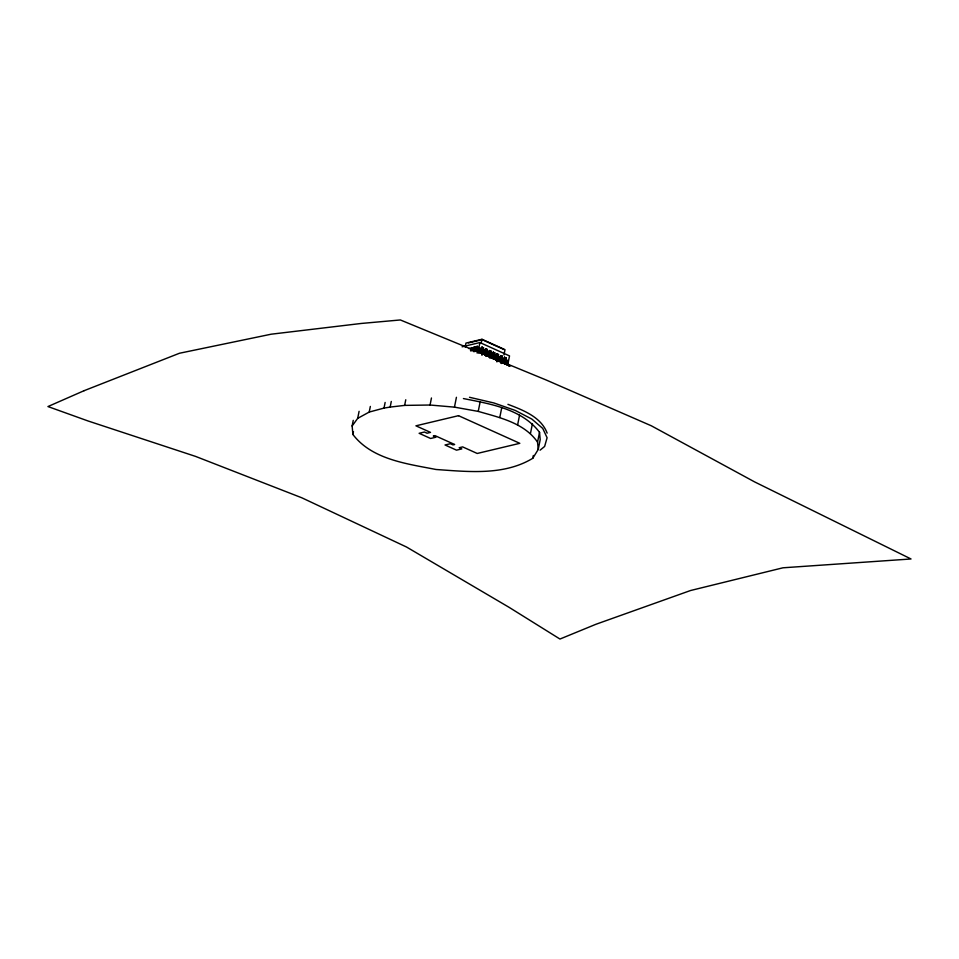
<?xml version="1.0" encoding="UTF-8"?>
<svg xmlns="http://www.w3.org/2000/svg" width="959" height="959" viewBox="0 0 959 959"><rect width="100%" height="100%" fill="white"/><g stroke="black" fill="none" stroke-linecap="round" stroke-linejoin="round"><path stroke-width="1.44" d="M463.425 398.56C490.313 403.907 522.056 409.013 539.521 432.317L540.205 439.594L538.239 449.435L532.784 458.282C503.919 475.796 468.208 471.708 436.021 469.49C407 463.772 372.068 459.637 352.912 434.487L352.133 425.964L353.248 420.342M352.912 434.487L353.475 431.67M352.133 425.964L357.695 418.352L359.098 411.315M357.695 418.352L369.215 412.058L370.342 406.436M369.215 412.058L384.02 408.078L385.134 402.456M384.02 408.078L390.169 407.072L391.284 401.449M390.169 407.072L404.638 405.393L405.765 399.771M404.638 405.393L430.052 405.022L431.454 397.985M465.175 347.074L465.966 343.094L481.981 339.282L505.009 349.675L503.954 354.974M430.052 405.022L454.458 407.143L456.424 397.302M470.521 350.658L471.085 347.805L472.068 347.578L471.864 350.586M470.881 350.814L471.456 347.973L472.427 347.733M471.492 350.419L472.068 347.578M473.123 350.035L473.686 347.194L475.029 347.122L474.19 351.102M473.482 350.203L474.058 347.35L475.029 347.122M473.818 351.222L474.669 346.954M475.077 350.886L475.628 348.093L473.494 351.653M475.436 350.838L476.287 346.571L477.27 346.331L476.779 350.766M475.808 351.006L476.659 346.738L477.63 346.499M476.419 350.61L477.27 346.331M476.791 350.479L477.354 347.685L474.537 351.677M477.114 353.068L478.229 347.47L475.412 351.462M477.906 352.636L479.92 342.555L509.517 355.909L507.791 364.552M478.913 353.368L480.027 347.781A7.552 4.124 -65.7 0 0 479.932 351.054L481.046 353.164A6.941 3.8 -65.7 0 0 483.072 353.559L486.657 356.005L487.52 351.15M481.178 343.262L481.981 339.282M480.735 351.138L481.298 348.345A7.552 4.124 -65.7 0 0 481.202 351.617L482.317 353.739A6.941 3.8 -65.7 0 0 484.343 354.123M481.01 351.485L481.862 347.218L483.528 347.793L482.101 354.902M480.974 352.84L482.113 347.158M481.85 354.962L483.528 347.793M482.916 354.315L483.768 349.46A7.552 4.124 -65.7 0 0 483.684 352.732L484.798 354.854A6.941 3.8 -65.7 0 0 486.812 355.238L490.409 357.695L491.26 352.84A7.552 4.124 -65.7 0 0 491.164 356.113L492.279 358.234A6.941 3.8 -65.7 0 0 494.305 358.618L495.575 359.193L495.419 359.949M484.487 352.828L485.038 350.035A7.552 4.124 -65.7 0 0 484.942 353.308L486.057 355.429M484.751 353.176L485.614 348.908L487.268 349.472L486.129 355.166M484.727 354.53L485.865 348.848M485.877 355.226L487.268 349.472M487.951 355.921L488.79 351.725A7.552 4.124 -65.7 0 0 488.694 354.998L489.809 357.108M488.503 354.866L489.354 350.586L491.008 351.162L489.881 356.856M488.467 356.221L489.605 350.526M538.239 449.435L537.555 442.147C524.273 422.859 499.423 417.525 478.241 411.399L480.207 401.557M489.629 356.916L491.008 351.162M491.691 357.611L492.53 353.415A7.552 4.124 -65.7 0 0 492.435 356.688L493.549 358.798A6.941 3.8 -65.7 0 0 493.993 359.074M487.52 351.15A7.552 4.124 -65.7 0 0 487.424 354.422L488.539 356.544A6.941 3.8 -65.7 0 0 490.564 356.928L494.149 359.373L495.012 354.53A7.552 4.124 -65.7 0 0 494.916 357.803L496.031 359.925A6.941 3.8 -65.7 0 0 498.045 360.308L499.315 360.884A6.941 3.8 -65.7 0 1 497.301 360.488L496.187 358.378A7.552 4.124 -65.7 0 1 496.271 355.106L495.431 359.301M492.243 356.544L493.094 352.277L494.76 352.852L493.621 358.546M492.219 357.911L493.346 352.217M493.37 358.606L494.76 352.852M495.707 359.661L497.098 353.907L498.5 354.542L497.086 361.663M495.959 359.601L497.098 353.907M496.834 361.723L498.5 354.542M497.901 361.063L498.752 356.221A7.552 4.124 -65.7 0 0 498.656 359.493L499.771 361.615A6.941 3.8 -65.7 0 0 500.694 362.034M499.171 361.639L500.023 356.796A7.552 4.124 -65.7 0 0 499.927 360.069L501.042 362.178A6.941 3.8 -65.7 0 0 503.067 362.574L501.797 361.999A6.941 3.8 -65.7 0 1 501.233 362.082M499.447 361.351L500.838 355.597L502.252 356.233L501.113 361.927M499.699 361.291L500.838 355.597M500.862 361.987L502.252 356.233M501.377 363.509L502.492 357.911A7.552 4.124 -65.7 0 0 502.408 361.183L503.139 362.922M502.912 363.329L503.763 358.486A7.552 4.124 -65.7 0 0 503.667 361.759L504.782 363.869M503.199 363.041L504.59 357.287L505.992 357.923L504.854 363.617M503.451 362.981L504.59 357.287M504.602 363.677L505.992 357.923M505.405 363.797L506.244 359.601A7.552 4.124 -65.7 0 0 506.148 362.874L507.263 364.983M506.652 365.019L506.808 364.264L505.537 363.689A6.941 3.8 -65.7 0 1 503.954 363.569M506.951 362.97L507.515 360.176A7.552 4.124 -65.7 0 0 507.419 363.449L507.838 364.696M509.133 366.134L509.289 365.379L510.548 365.954M499.783 417.489L501.749 407.647M517.596 424.993L519.562 415.151M530.483 433.408L532.449 423.566M532.784 458.282L533.348 455.477M537.555 442.147L539.521 432.317M472.152 348.92L471.576 350.586M473.027 348.716L472.463 350.383M474.753 348.309L473.219 351.33M540.073 450.191L544.628 446.45L547.098 437.748L542.746 428.421L531.885 419.107L515.247 410.428L493.969 402.984L469.502 397.278M468.376 342.938L482.161 339.666M462.094 346.798L479.92 342.555M485.781 356.209L486.657 356.005M489.522 357.899L490.409 357.695M500.766 362.97L501.641 362.754M454.458 407.143L478.241 411.399M507.934 404.338C522.907 410.08 541.14 416.913 547.133 433.12M483.528 340.277L503.99 349.508M481.862 347.218L483.276 347.853M485.614 348.908L487.016 349.544M489.354 350.586L490.756 351.222M493.094 352.277L494.508 352.912M496.846 353.967L498.248 354.602M500.586 355.657L502.001 356.292M504.338 357.347L505.741 357.983M469.826 348.357L468.855 348.596M507.791 363.653L507.994 364.624M506.808 364.264A6.941 3.8 -65.7 0 1 505.717 364.3M509.289 365.379A6.941 3.8 -65.7 0 1 508.726 365.463M508.965 365.835A6.941 3.8 -65.7 0 1 508.534 365.559M491.823 357.503A6.941 3.8 -65.7 0 1 490.732 357.539M488.083 355.813A6.941 3.8 -65.7 0 1 486.501 355.693M84.08 390.697L47.95 406.556L88.036 420.965L195.528 456.388L301.821 497.793L406.544 547.026L509.061 607.311L559.96 639.042L595.875 624.297L690.528 590.528L782.964 567.8L911.026 558.977L754.649 481.921L651.305 425.784L545.911 379.884L400.359 319.958L361.243 323.459L271.193 334.2L179.477 353.248L84.08 390.697M458.522 415.679L415.93 425.82L430.507 432.389L427.067 433.216L424.453 432.029L419.131 433.3L430.615 438.479L435.925 437.208L433.312 436.033L434.978 435.626L454.638 444.497L452.96 444.892L450.346 443.717L445.036 444.976L456.508 450.155L461.818 448.896L459.205 447.709L462.646 446.894L477.222 453.463L519.802 443.322L458.522 415.679"/></g></svg>
